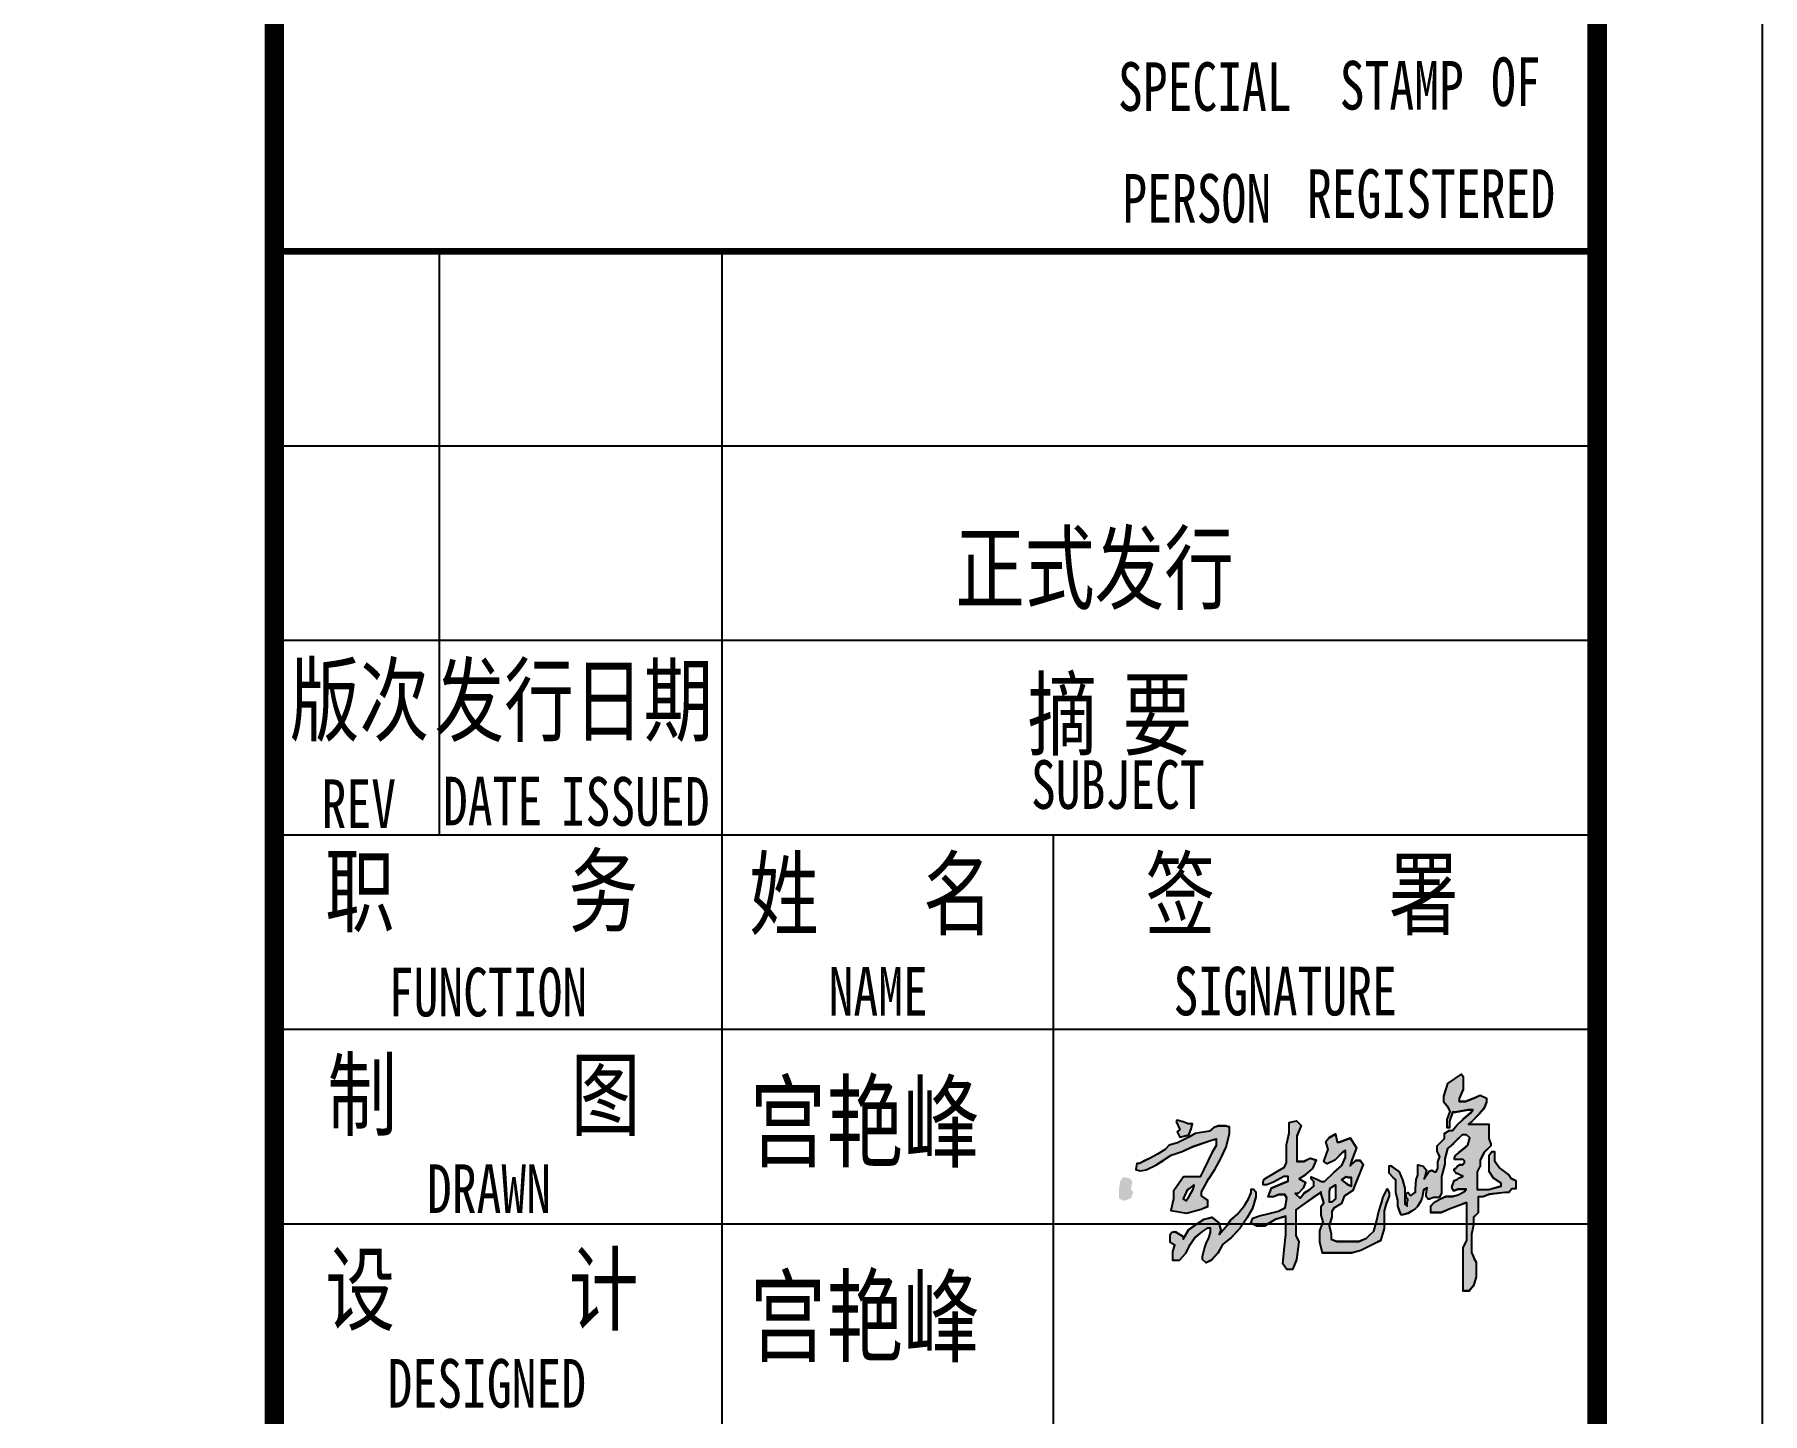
# Model space of a CAD drawing. Extents: x -46552 to 500351, y 55470 to 139570.
# Drawn here: x 489902 to 500351, y 87624 to 95962 of the extents above; entities that cross this region are included whole.
import ezdxf

# ---------------------------------------------------------------- set-up
doc = ezdxf.new("R2010")
doc.units = 0
doc.header["$LTSCALE"] = 1000
doc.header["$MEASUREMENT"] = 0
doc.layers.add('TK', color=126, linetype='Continuous')
doc.layers.add('TWT_TITLE', color=7, linetype='Continuous')
doc.styles.add('-宋体', font='', dxfattribs={"width": 0.8})
doc.styles.get('-宋体').set_extended_font_data('SimSun')

# ---------------------------------------------------------------- blocks, each defined once
blk = doc.blocks.new('sfsf')
for points in [[(196825, 257747), (196814, 257739), (196814, 257716), (196823, 257704), (196819, 257686), (196819, 257665), (196805, 257677), (196805, 257714), (196805, 257773), (196791, 257824), (196771, 257872), (196720, 257910), (196711, 257909), (196711, 257864), (196736, 257838), (196751, 257823), (196751, 257815), (196751, 257769), (196751, 257748), (196764, 257701), (196764, 257667), (196776, 257631), (196784, 257612), (196794, 257612), (196825, 257621), (196850, 257636), (196870, 257651), (196882, 257663), (196900, 257692), (196911, 257718), (196919, 257762), (196941, 257777), (196934, 257737), (196934, 257723), (196947, 257708), (196954, 257708), (196980, 257718), (196997, 257718), (197013, 257718), (197021, 257731), (197028, 257741), (197028, 257770), (197028, 257803), (197028, 257844), (197038, 257881), (197048, 257920), (197048, 257952), (197064, 258012), (197083, 258030), (197101, 258045), (197117, 258061), (197152, 258096), (197178, 258096), (197199, 258078), (197186, 258034), (197175, 258023), (197132, 257988), (197115, 257973), (197106, 257959), (197106, 257947), (197125, 257947), (197143, 257947), (197158, 257947), (197167, 257939), (197167, 257929), (197154, 257916), (197138, 257916), (197124, 257908), (197114, 257895), (197105, 257888), (197105, 257879), (197116, 257862), (197123, 257862), (197139, 257854), (197157, 257845), (197137, 257836), (197125, 257828), (197105, 257819), (197090, 257780), (197100, 257758), (197107, 257758), (197129, 257767), (197147, 257767), (197156, 257767), (197177, 257767), (197167, 257753), (197129, 257733), (197093, 257724), (197053, 257724), (197017, 257707), (196985, 257689), (196962, 257666), (196962, 257625), (196982, 257625), (197025, 257625), (197083, 257651), (197134, 257670), (197181, 257687), (197181, 257615), (197181, 257513), (197181, 257458), (197159, 257415), (197159, 257360), (197159, 257325), (197159, 257284), (197159, 257197), (197159, 257152), (197175, 257152), (197194, 257152), (197220, 257184), (197237, 257238), (197237, 257327), (197225, 257346), (197217, 257367), (197208, 257385), (197208, 257413), (197208, 257442), (197208, 257494), (197220, 257552), (197220, 257597), (197249, 257624), (197249, 257707), (197249, 257722), (197278, 257722), (197317, 257736), (197411, 257748), (197435, 257748), (197452, 257770), (197477, 257770), (197477, 257807), (197477, 257820), (197448, 257833), (197436, 257851), (197406, 257875), (197382, 257893), (197369, 257911), (197347, 257940), (197347, 257995), (197331, 257995), (197316, 257973), (197316, 257936), (197316, 257873), (197341, 257834), (197388, 257804), (197388, 257787), (197314, 257765), (197265, 257765), (197244, 257765), (197244, 257795), (197244, 257805), (197244, 257833), (197244, 257872), (197261, 257909), (197261, 257944), (197285, 257990), (197325, 258030), (197325, 258041), (197313, 258074), (197313, 258104), (197313, 258117), (197313, 258146), (197313, 258161), (197262, 258161), (197216, 258161), (197190, 258161), (197212, 258180), (197257, 258224), (197284, 258254), (197299, 258295), (197299, 258318), (197261, 258337), (197230, 258321), (197173, 258299), (197135, 258299), (197135, 258316), (197159, 258371), (197159, 258449), (197149, 258464), (197065, 258407), (197042, 258329), (197042, 258294), (197069, 258258), (197080, 258237), (197061, 258189), (197061, 258139), (197076, 258139), (197076, 258180), (197094, 258232), (197110, 258232), (197186, 258246), (197217, 258246), (197203, 258228), (197158, 258190), (197122, 258157), (197094, 258122), (197073, 258122), (197046, 258105), (197046, 258074), (197001, 258030), (197001, 257996), (197017, 257965), (197006, 257933), (197006, 257895), (196996, 257872), (196988, 257872), (196968, 257881), (196952, 257876), (196941, 257858), (196922, 257830), (196928, 257847), (196936, 257882), (196917, 257907), (196884, 257915), (196884, 257885), (196884, 257852), (196875, 257825), (196870, 257772), (196870, 257749), (196841, 257727)], [(196825, 257748), (196814, 257739), (196814, 257717), (196823, 257705), (196819, 257687), (196819, 257666), (196805, 257678), (196805, 257714), (196805, 257774), (196791, 257825), (196771, 257873), (196720, 257911), (196711, 257910), (196711, 257865), (196736, 257838), (196751, 257824), (196751, 257816), (196751, 257769), (196751, 257749), (196764, 257702), (196764, 257667), (196776, 257632), (196784, 257613), (196794, 257613), (196825, 257622), (196850, 257637), (196870, 257652), (196882, 257664), (196900, 257693), (196911, 257718), (196919, 257763), (196941, 257777), (196934, 257737), (196934, 257724), (196947, 257708), (196954, 257708), (196980, 257718), (196997, 257718), (197013, 257718), (197021, 257732), (197028, 257742), (197028, 257770), (197028, 257803), (197028, 257845), (197038, 257882), (197048, 257921), (197048, 257953), (197064, 258013), (197083, 258031), (197101, 258046), (197117, 258062), (197152, 258097), (197178, 258097), (197199, 258078), (197186, 258035), (197175, 258024), (197132, 257989), (197115, 257974), (197106, 257959), (197106, 257948), (197125, 257948), (197143, 257948), (197158, 257948), (197167, 257939), (197167, 257929), (197154, 257917), (197138, 257917), (197124, 257908), (197114, 257896), (197105, 257888), (197105, 257879), (197116, 257863), (197123, 257863), (197139, 257855), (197157, 257846), (197137, 257837), (197125, 257828), (197105, 257820), (197090, 257781), (197100, 257759), (197107, 257759), (197129, 257768), (197147, 257768), (197156, 257768), (197177, 257768), (197167, 257753), (197129, 257734), (197093, 257725), (197053, 257725), (197017, 257708), (196985, 257689), (196962, 257667), (196962, 257626), (196982, 257626), (197025, 257626), (197083, 257652), (197134, 257670), (197181, 257688), (197181, 257616), (197181, 257514), (197181, 257458), (197159, 257416), (197159, 257360), (197159, 257325), (197159, 257285), (197159, 257198), (197159, 257153), (197175, 257153), (197194, 257153), (197220, 257185), (197237, 257238), (197237, 257328), (197225, 257347), (197217, 257368), (197208, 257385), (197208, 257413), (197208, 257442), (197208, 257495), (197220, 257553), (197220, 257598), (197249, 257625), (197249, 257708), (197249, 257722), (197278, 257722), (197317, 257737), (197411, 257748), (197435, 257748), (197452, 257771), (197477, 257771), (197477, 257807), (197477, 257820), (197448, 257834), (197436, 257852), (197406, 257875), (197382, 257894), (197369, 257912), (197347, 257941), (197347, 257996), (197331, 257996), (197316, 257974), (197316, 257937), (197316, 257874), (197341, 257835), (197388, 257805), (197388, 257788), (197314, 257765), (197265, 257765), (197244, 257765), (197244, 257796), (197244, 257806), (197244, 257834), (197244, 257873), (197261, 257909), (197261, 257945), (197285, 257991), (197325, 258031), (197325, 258042), (197313, 258074), (197313, 258104), (197313, 258118), (197313, 258146), (197313, 258162), (197262, 258162), (197216, 258162), (197190, 258162), (197212, 258180), (197257, 258225), (197284, 258255), (197299, 258296), (197299, 258319), (197261, 258337), (197230, 258322), (197173, 258300), (197135, 258300), (197135, 258317), (197159, 258372), (197159, 258449), (197149, 258464), (197065, 258408), (197042, 258330), (197042, 258294), (197069, 258259), (197080, 258238), (197061, 258190), (197061, 258140), (197076, 258140), (197076, 258180), (197094, 258233), (197110, 258233), (197186, 258247), (197217, 258247), (197203, 258229), (197158, 258191), (197122, 258158), (197094, 258123), (197073, 258123), (197046, 258106), (197046, 258074), (197001, 258031), (197001, 257997), (197017, 257966), (197006, 257933), (197006, 257895), (196996, 257872), (196988, 257872), (196968, 257882), (196952, 257877), (196941, 257859), (196922, 257831), (196928, 257848), (196936, 257883), (196917, 257908), (196884, 257915), (196884, 257886), (196884, 257852), (196875, 257826), (196870, 257773), (196870, 257750), (196841, 257728)]]:
    blk.add_hatch(color=1).paths.add_polyline_path(points)
h = blk.add_hatch(color=1)
h.paths.add_polyline_path([(195446, 258129), (195429, 258115), (195446, 258082), (195500, 258096), (195513, 258132), (195522, 258163), (195495, 258163), (195465, 258176), (195427, 258186), (195422, 258178)])
h.paths.add_polyline_path([(195430, 258049), (195380, 258035), (195356, 258008), (195310, 257980), (195262, 257954), (195230, 257939), (195201, 257923), (195185, 257923), (195179, 257887), (195206, 257879), (195242, 257885), (195300, 257914), (195347, 257943), (195393, 257974), (195459, 257995), (195522, 258026), (195630, 258063), (195664, 258072), (195664, 258032), (195640, 257992), (195591, 257887), (195569, 257843), (195523, 257843), (195467, 257843), (195440, 257803), (195407, 257756), (195407, 257709), (195390, 257640), (195486, 257623), (195575, 257648), (195614, 257665), (195614, 257701), (195577, 257728), (195577, 257752), (195596, 257789), (195619, 257830), (195656, 257887), (195693, 257954), (195726, 258024), (195746, 258102), (195746, 258144), (195721, 258151), (195679, 258151), (195651, 258141), (195625, 258119), (195538, 258105), (195500, 258083)])
h.paths.add_polyline_path([(195531, 257792), (195525, 257769), (195503, 257729), (195484, 257699), (195465, 257710), (195489, 257763), (195523, 257789)], flags=16)
h = blk.add_hatch(color=1)
h.paths.add_polyline_path([(195446, 258128), (195429, 258114), (195446, 258082), (195500, 258095), (195513, 258132), (195522, 258163), (195495, 258163), (195465, 258176), (195427, 258185), (195422, 258177)])
h.paths.add_polyline_path([(195430, 258048), (195380, 258034), (195356, 258008), (195310, 257979), (195262, 257953), (195230, 257938), (195201, 257923), (195185, 257923), (195179, 257887), (195206, 257878), (195242, 257884), (195300, 257913), (195347, 257942), (195393, 257973), (195459, 257995), (195522, 258025), (195630, 258062), (195664, 258071), (195664, 258031), (195640, 257991), (195591, 257887), (195569, 257842), (195523, 257842), (195467, 257842), (195440, 257803), (195407, 257756), (195407, 257709), (195390, 257639), (195486, 257622), (195575, 257648), (195614, 257664), (195614, 257700), (195577, 257727), (195577, 257751), (195596, 257788), (195619, 257829), (195656, 257887), (195693, 257953), (195726, 258023), (195746, 258102), (195746, 258143), (195721, 258150), (195679, 258150), (195651, 258140), (195625, 258118), (195538, 258104), (195500, 258082)])
h.paths.add_polyline_path([(195531, 257791), (195525, 257768), (195503, 257728), (195484, 257698), (195465, 257710), (195489, 257762), (195523, 257788)], flags=16)
h = blk.add_hatch(color=1)
h.paths.add_polyline_path([(196100, 257817), (196066, 257803), (196000, 257775), (195979, 257721), (196012, 257721), (196044, 257734), (196080, 257734), (196092, 257714), (196083, 257656), (196042, 257634), (195986, 257620), (195926, 257607), (195887, 257592), (195875, 257562), (195910, 257545), (195957, 257545), (196021, 257584), (196086, 257603), (196086, 257566), (196086, 257493), (196077, 257402), (196067, 257316), (196092, 257282), (196126, 257282), (196150, 257341), (196165, 257449), (196147, 257486), (196147, 257522), (196147, 257549), (196147, 257563), (196147, 257605), (196147, 257643), (196182, 257669), (196250, 257716), (196300, 257750), (196300, 257738), (196316, 257686), (196299, 257664), (196299, 257645), (196299, 257610), (196312, 257570), (196291, 257516), (196291, 257445), (196308, 257381), (196341, 257381), (196405, 257381), (196483, 257381), (196539, 257397), (196621, 257437), (196658, 257456), (196680, 257531), (196680, 257582), (196680, 257637), (196693, 257680), (196710, 257725), (196710, 257748), (196699, 257770), (196674, 257720), (196664, 257684), (196647, 257626), (196636, 257579), (196618, 257514), (196592, 257490), (196573, 257472), (196528, 257452), (196474, 257452), (196421, 257452), (196395, 257452), (196361, 257466), (196361, 257498), (196348, 257547), (196365, 257601), (196365, 257632), (196377, 257653), (196423, 257681), (196439, 257725), (196492, 257759), (196505, 257797), (196534, 257866), (196554, 257918), (196535, 257942), (196509, 257942), (196476, 257910), (196486, 257944), (196513, 258017), (196476, 258077), (196411, 258053), (196396, 258053), (196387, 258101), (196349, 258079), (196328, 258057), (196343, 258007), (196334, 257987), (196316, 257935), (196337, 257922), (196382, 257943), (196429, 257990), (196447, 258001), (196447, 257960), (196425, 257911), (196376, 257869), (196319, 257814), (196301, 257814), (196278, 257826), (196240, 257842), (196240, 257830), (196256, 257813), (196256, 257787), (196231, 257765), (196197, 257744), (196173, 257713), (196142, 257741), (196161, 257741), (196191, 257775), (196205, 257809), (196166, 257830), (196206, 257855), (196248, 257893), (196270, 257944), (196233, 257955), (196194, 257936), (196153, 257936), (196153, 258016), (196153, 258089), (196179, 258153), (196150, 258181), (196106, 258171), (196106, 258107), (196091, 258036), (196091, 257929), (196078, 257901), (196040, 257878), (195956, 257828), (195950, 257813), (195950, 257795), (195971, 257795), (196012, 257810), (196073, 257844), (196100, 257844)])
h.paths.add_polyline_path([(196355, 257775), (196387, 257794), (196387, 257764), (196387, 257709), (196363, 257690), (196350, 257690), (196350, 257712), (196350, 257754)], flags=16)
h.paths.add_polyline_path([(196422, 257824), (196451, 257841), (196468, 257837), (196484, 257837), (196484, 257821), (196484, 257787), (196454, 257799)], flags=16)
h = blk.add_hatch(color=1)
h.paths.add_polyline_path([(196100, 257818), (196066, 257804), (196000, 257776), (195979, 257722), (196012, 257722), (196044, 257735), (196080, 257735), (196092, 257715), (196083, 257657), (196042, 257635), (195986, 257621), (195926, 257607), (195887, 257593), (195875, 257563), (195910, 257546), (195957, 257546), (196021, 257584), (196086, 257604), (196086, 257566), (196086, 257494), (196077, 257402), (196067, 257317), (196092, 257283), (196126, 257283), (196150, 257342), (196165, 257449), (196147, 257487), (196147, 257523), (196147, 257549), (196147, 257564), (196147, 257606), (196147, 257643), (196182, 257670), (196250, 257717), (196300, 257751), (196300, 257739), (196316, 257687), (196299, 257665), (196299, 257646), (196299, 257611), (196312, 257571), (196291, 257517), (196291, 257446), (196308, 257382), (196341, 257382), (196405, 257382), (196483, 257382), (196539, 257398), (196621, 257437), (196658, 257457), (196680, 257531), (196680, 257583), (196680, 257637), (196693, 257681), (196710, 257725), (196710, 257748), (196699, 257771), (196674, 257721), (196664, 257684), (196647, 257627), (196636, 257580), (196618, 257515), (196592, 257490), (196573, 257472), (196528, 257453), (196474, 257453), (196421, 257453), (196395, 257453), (196361, 257466), (196361, 257499), (196348, 257548), (196365, 257601), (196365, 257633), (196377, 257654), (196423, 257681), (196439, 257726), (196492, 257760), (196505, 257798), (196534, 257867), (196554, 257919), (196535, 257943), (196509, 257943), (196476, 257910), (196486, 257945), (196513, 258018), (196476, 258078), (196411, 258054), (196396, 258054), (196387, 258102), (196349, 258080), (196328, 258057), (196343, 258008), (196334, 257987), (196316, 257936), (196337, 257922), (196382, 257944), (196429, 257991), (196447, 258002), (196447, 257961), (196425, 257911), (196376, 257869), (196319, 257815), (196301, 257815), (196278, 257827), (196240, 257843), (196240, 257831), (196256, 257814), (196256, 257787), (196231, 257766), (196197, 257745), (196173, 257714), (196142, 257742), (196161, 257742), (196191, 257775), (196205, 257810), (196166, 257831), (196206, 257856), (196248, 257893), (196270, 257945), (196233, 257956), (196194, 257937), (196153, 257937), (196153, 258016), (196153, 258090), (196179, 258154), (196150, 258181), (196106, 258172), (196106, 258108), (196091, 258037), (196091, 257930), (196078, 257902), (196040, 257879), (195956, 257828), (195950, 257813), (195950, 257795), (195971, 257795), (196012, 257811), (196073, 257845), (196100, 257845)])
h.paths.add_polyline_path([(196355, 257776), (196387, 257795), (196387, 257765), (196387, 257710), (196363, 257690), (196350, 257690), (196350, 257713), (196350, 257755)], flags=16)
h.paths.add_polyline_path([(196422, 257825), (196451, 257842), (196468, 257838), (196484, 257838), (196484, 257822), (196484, 257787), (196454, 257800)], flags=16)
h = blk.add_hatch(color=1)
h.paths.add_polyline_path([(195149, 257768), (195158, 257812), (195144, 257833), (195114, 257838), (195102, 257840), (195086, 257819), (195077, 257770), (195077, 257713), (195105, 257697), (195150, 257712), (195163, 257748)])
h.paths.add_polyline_path([(195465, 257466), (195465, 257482), (195417, 257510), (195397, 257507), (195387, 257493), (195387, 257445), (195415, 257430), (195402, 257391), (195402, 257336), (195442, 257336), (195479, 257378), (195500, 257420), (195540, 257478), (195580, 257512), (195610, 257532), (195631, 257532), (195631, 257506), (195620, 257473), (195605, 257439), (195593, 257403), (195582, 257361), (195582, 257343), (195604, 257322), (195635, 257337), (195674, 257381), (195705, 257435), (195756, 257474), (195808, 257530), (195850, 257593), (195884, 257652), (195905, 257720), (195905, 257751), (195890, 257768), (195877, 257768), (195877, 257746), (195860, 257709), (195837, 257669), (195793, 257616), (195752, 257579), (195734, 257551), (195682, 257493), (195692, 257519), (195680, 257564), (195638, 257597), (195592, 257587), (195540, 257551), (195497, 257521)])
h = blk.add_hatch(color=1)
h.paths.add_polyline_path([(195149, 257769), (195158, 257812), (195144, 257833), (195114, 257839), (195102, 257840), (195086, 257820), (195077, 257771), (195077, 257713), (195105, 257698), (195150, 257713), (195163, 257749)])
h.paths.add_polyline_path([(195465, 257466), (195465, 257482), (195417, 257511), (195397, 257508), (195387, 257494), (195387, 257446), (195415, 257430), (195402, 257391), (195402, 257337), (195442, 257337), (195479, 257378), (195500, 257421), (195540, 257479), (195580, 257512), (195610, 257533), (195631, 257533), (195631, 257506), (195620, 257474), (195605, 257440), (195593, 257404), (195582, 257361), (195582, 257343), (195604, 257323), (195635, 257338), (195674, 257382), (195705, 257436), (195756, 257475), (195808, 257531), (195850, 257593), (195884, 257653), (195905, 257721), (195905, 257752), (195890, 257769), (195877, 257769), (195877, 257747), (195860, 257710), (195837, 257670), (195793, 257616), (195752, 257580), (195734, 257552), (195682, 257494), (195692, 257520), (195680, 257564), (195638, 257598), (195592, 257587), (195540, 257552), (195497, 257522)])
at = {"color": 1}
for points in [[(196720, 257910), (196771, 257872), (196791, 257824), (196805, 257773), (196805, 257714), (196805, 257677), (196819, 257665), (196819, 257686), (196823, 257704), (196814, 257716), (196814, 257739), (196825, 257747), (196838, 257731), (196846, 257731), (196870, 257749), (196870, 257772), (196875, 257825), (196884, 257852), (196884, 257885), (196884, 257915), (196917, 257907), (196936, 257882), (196928, 257847), (196922, 257830), (196941, 257858), (196952, 257876), (196968, 257881), (196988, 257872), (196996, 257872), (197006, 257895), (197006, 257933), (197017, 257965), (197001, 257996), (197001, 258030), (197046, 258074), (197046, 258105), (197073, 258122), (197094, 258122), (197122, 258157), (197158, 258190), (197203, 258228), (197217, 258246), (197186, 258246), (197110, 258232), (197094, 258232), (197076, 258180), (197076, 258139), (197061, 258139), (197061, 258139), (197061, 258189), (197080, 258237), (197069, 258258), (197042, 258294), (197042, 258329), (197065, 258407), (197149, 258464), (197159, 258449), (197159, 258371), (197135, 258316), (197135, 258299), (197173, 258299), (197230, 258321), (197261, 258337), (197299, 258318), (197299, 258295), (197284, 258254), (197257, 258224), (197212, 258180), (197190, 258161), (197216, 258161), (197262, 258161), (197313, 258161), (197313, 258146), (197313, 258117), (197313, 258104), (197313, 258074), (197325, 258041), (197325, 258030), (197285, 257990), (197261, 257944), (197261, 257909), (197244, 257872), (197244, 257833), (197244, 257805), (197244, 257795), (197244, 257765), (197265, 257765), (197314, 257765), (197388, 257787), (197388, 257804), (197341, 257834), (197316, 257873), (197316, 257936), (197316, 257973), (197331, 257995), (197347, 257995), (197347, 257940), (197369, 257911), (197382, 257893), (197406, 257875), (197436, 257851), (197448, 257833), (197477, 257820), (197477, 257807), (197477, 257807), (197477, 257770), (197452, 257770), (197435, 257748), (197411, 257748), (197317, 257736), (197278, 257722), (197249, 257722), (197249, 257707), (197249, 257624), (197220, 257597), (197220, 257552), (197208, 257494), (197208, 257442), (197208, 257413), (197208, 257385), (197217, 257367), (197225, 257346), (197237, 257327), (197237, 257238), (197220, 257184), (197194, 257152), (197175, 257152), (197159, 257152), (197159, 257197), (197159, 257284), (197159, 257325), (197159, 257360), (197159, 257415), (197181, 257458), (197181, 257513), (197181, 257615), (197181, 257684), (197173, 257684), (197134, 257670), (197083, 257651), (197025, 257625), (196982, 257625), (196962, 257625), (196962, 257666), (196985, 257689), (197017, 257707), (197053, 257724), (197093, 257724), (197129, 257733), (197167, 257753), (197177, 257767), (197156, 257767), (197147, 257767), (197129, 257767), (197107, 257758), (197100, 257758), (197090, 257780), (197105, 257819), (197125, 257828), (197137, 257836), (197157, 257845), (197139, 257854), (197123, 257862), (197123, 257862), (197116, 257862), (197105, 257879), (197105, 257888), (197114, 257895), (197124, 257908), (197138, 257916), (197154, 257916), (197167, 257929), (197167, 257929), (197167, 257939), (197158, 257947), (197143, 257947), (197125, 257947), (197106, 257947), (197106, 257959), (197115, 257973), (197132, 257988), (197175, 258023), (197186, 258034), (197199, 258078), (197178, 258096), (197152, 258096), (197117, 258061), (197101, 258045), (197083, 258030), (197064, 258012), (197048, 257952), (197048, 257920), (197038, 257881), (197028, 257844), (197028, 257803), (197028, 257770), (197028, 257741), (197021, 257731), (197013, 257718), (197013, 257718), (196997, 257718), (196980, 257718), (196954, 257708), (196947, 257708), (196934, 257723), (196934, 257737), (196941, 257777), (196919, 257762), (196911, 257718), (196900, 257692), (196882, 257663), (196870, 257651), (196850, 257636), (196825, 257621), (196794, 257612), (196784, 257612), (196776, 257631), (196764, 257667), (196764, 257701), (196751, 257748), (196751, 257769), (196751, 257815), (196751, 257823), (196736, 257838), (196711, 257864), (196711, 257909), (196720, 257910)], [(196720, 257911), (196771, 257873), (196791, 257825), (196805, 257774), (196805, 257714), (196805, 257678), (196819, 257666), (196819, 257687), (196823, 257705), (196814, 257717), (196814, 257739), (196825, 257748), (196838, 257732), (196846, 257732), (196870, 257750), (196870, 257773), (196875, 257826), (196884, 257852), (196884, 257886), (196884, 257915), (196917, 257908), (196936, 257883), (196928, 257848), (196922, 257831), (196941, 257859), (196952, 257877), (196968, 257882), (196988, 257872), (196996, 257872), (197006, 257895), (197006, 257933), (197017, 257966), (197001, 257997), (197001, 258031), (197046, 258074), (197046, 258106), (197073, 258123), (197094, 258123), (197122, 258158), (197158, 258191), (197203, 258229), (197217, 258247), (197186, 258247), (197110, 258233), (197094, 258233), (197076, 258180), (197076, 258140), (197061, 258140), (197061, 258140), (197061, 258190), (197080, 258238), (197069, 258259), (197042, 258294), (197042, 258330), (197065, 258408), (197149, 258464), (197159, 258449), (197159, 258372), (197135, 258317), (197135, 258300), (197173, 258300), (197230, 258322), (197261, 258337), (197299, 258319), (197299, 258296), (197284, 258255), (197257, 258225), (197212, 258180), (197190, 258162), (197216, 258162), (197262, 258162), (197313, 258162), (197313, 258146), (197313, 258118), (197313, 258104), (197313, 258074), (197325, 258042), (197325, 258031), (197285, 257991), (197261, 257945), (197261, 257909), (197244, 257873), (197244, 257834), (197244, 257806), (197244, 257796), (197244, 257765), (197265, 257765), (197314, 257765), (197388, 257788), (197388, 257805), (197341, 257835), (197316, 257874), (197316, 257937), (197316, 257974), (197331, 257996), (197347, 257996), (197347, 257941), (197369, 257912), (197382, 257894), (197406, 257875), (197436, 257852), (197448, 257834), (197477, 257820), (197477, 257807), (197477, 257807), (197477, 257771), (197452, 257771), (197435, 257748), (197411, 257748), (197317, 257737), (197278, 257722), (197249, 257722), (197249, 257708), (197249, 257625), (197220, 257598), (197220, 257553), (197208, 257495), (197208, 257442), (197208, 257413), (197208, 257385), (197217, 257368), (197225, 257347), (197237, 257328), (197237, 257238), (197220, 257185), (197194, 257153), (197175, 257153), (197159, 257153), (197159, 257198), (197159, 257285), (197159, 257325), (197159, 257360), (197159, 257416), (197181, 257458), (197181, 257514), (197181, 257616), (197181, 257685), (197173, 257685), (197134, 257670), (197083, 257652), (197025, 257626), (196982, 257626), (196962, 257626), (196962, 257667), (196985, 257689), (197017, 257708), (197053, 257725), (197093, 257725), (197129, 257734), (197167, 257753), (197177, 257768), (197156, 257768), (197147, 257768), (197129, 257768), (197107, 257759), (197100, 257759), (197090, 257781), (197105, 257820), (197125, 257828), (197137, 257837), (197157, 257846), (197139, 257855), (197123, 257863), (197123, 257863), (197116, 257863), (197105, 257879), (197105, 257888), (197114, 257896), (197124, 257908), (197138, 257917), (197154, 257917), (197167, 257929), (197167, 257929), (197167, 257939), (197158, 257948), (197143, 257948), (197125, 257948), (197106, 257948), (197106, 257959), (197115, 257974), (197132, 257989), (197175, 258024), (197186, 258035), (197199, 258078), (197178, 258097), (197152, 258097), (197117, 258062), (197101, 258046), (197083, 258031), (197064, 258013), (197048, 257953), (197048, 257921), (197038, 257882), (197028, 257845), (197028, 257803), (197028, 257770), (197028, 257742), (197021, 257732), (197013, 257718), (197013, 257718), (196997, 257718), (196980, 257718), (196954, 257708), (196947, 257708), (196934, 257724), (196934, 257737), (196941, 257777), (196919, 257763), (196911, 257718), (196900, 257693), (196882, 257664), (196870, 257652), (196850, 257637), (196825, 257622), (196794, 257613), (196784, 257613), (196776, 257632), (196764, 257667), (196764, 257702), (196751, 257749), (196751, 257769), (196751, 257816), (196751, 257824), (196736, 257838), (196711, 257865), (196711, 257910), (196720, 257911)], [(195185, 257926), (195179, 257887), (195206, 257879), (195242, 257885), (195300, 257914), (195347, 257943), (195393, 257974), (195459, 257995), (195522, 258026), (195630, 258063), (195664, 258072), (195664, 258032), (195640, 257992), (195591, 257887), (195569, 257843), (195523, 257843), (195467, 257843), (195440, 257803), (195407, 257756), (195407, 257709), (195390, 257640), (195486, 257623), (195575, 257648), (195614, 257665), (195614, 257701), (195577, 257728), (195577, 257752), (195596, 257789), (195619, 257830), (195656, 257887), (195693, 257954), (195726, 258024), (195746, 258102), (195746, 258144), (195721, 258151), (195679, 258151), (195651, 258141), (195625, 258119), (195538, 258105), (195500, 258083), (195430, 258049), (195380, 258035), (195356, 258008), (195310, 257980), (195262, 257954), (195230, 257939), (195201, 257923), (195185, 257923)], [(195185, 257925), (195179, 257887), (195206, 257878), (195242, 257884), (195300, 257913), (195347, 257942), (195393, 257973), (195459, 257995), (195522, 258025), (195630, 258062), (195664, 258071), (195664, 258031), (195640, 257991), (195591, 257887), (195569, 257842), (195523, 257842), (195467, 257842), (195440, 257803), (195407, 257756), (195407, 257709), (195390, 257639), (195486, 257622), (195575, 257648), (195614, 257664), (195614, 257700), (195577, 257727), (195577, 257751), (195596, 257788), (195619, 257829), (195656, 257887), (195693, 257953), (195726, 258023), (195746, 258102), (195746, 258143), (195721, 258150), (195679, 258150), (195651, 258140), (195625, 258118), (195538, 258104), (195500, 258082), (195430, 258048), (195380, 258034), (195356, 258008), (195310, 257979), (195262, 257953), (195230, 257938), (195201, 257923), (195185, 257923)], [(195422, 258178), (195446, 258129), (195429, 258115), (195446, 258082), (195500, 258096), (195513, 258132), (195522, 258163), (195495, 258163), (195465, 258176), (195427, 258186), (195422, 258178)], [(195422, 258177), (195446, 258128), (195429, 258114), (195446, 258082), (195500, 258095), (195513, 258132), (195522, 258163), (195495, 258163), (195465, 258176), (195427, 258185), (195422, 258177)], [(195956, 257828), (196040, 257878), (196078, 257901), (196091, 257929), (196091, 258036), (196106, 258107), (196106, 258171), (196150, 258181), (196179, 258153), (196153, 258089), (196153, 258016), (196153, 257936), (196194, 257936), (196233, 257955), (196270, 257944), (196248, 257893), (196206, 257855), (196166, 257830), (196205, 257809), (196191, 257775), (196161, 257741), (196142, 257741), (196173, 257713), (196197, 257744), (196231, 257765), (196256, 257787), (196256, 257813), (196240, 257830), (196240, 257842), (196278, 257826), (196301, 257814), (196319, 257814), (196376, 257869), (196425, 257911), (196447, 257960), (196447, 258001), (196429, 257990), (196382, 257943), (196337, 257922), (196316, 257935), (196334, 257987), (196343, 258007), (196328, 258057), (196349, 258079), (196387, 258101), (196396, 258053), (196411, 258053), (196476, 258077), (196513, 258017), (196486, 257944), (196476, 257910), (196509, 257942), (196535, 257942), (196554, 257918), (196534, 257866), (196505, 257797), (196492, 257759), (196439, 257725), (196423, 257681), (196377, 257653), (196365, 257632), (196365, 257601), (196348, 257547), (196361, 257498), (196361, 257466), (196395, 257452), (196421, 257452), (196474, 257452), (196528, 257452), (196573, 257472), (196592, 257490), (196618, 257514), (196636, 257579), (196647, 257626), (196664, 257684), (196674, 257720), (196699, 257770), (196710, 257748), (196710, 257725), (196693, 257680), (196680, 257637), (196680, 257582), (196680, 257531), (196658, 257456), (196621, 257437), (196539, 257397), (196483, 257381), (196405, 257381), (196341, 257381), (196308, 257381), (196291, 257445), (196291, 257516), (196312, 257570), (196299, 257610), (196299, 257645), (196299, 257664), (196316, 257686), (196300, 257738), (196300, 257750), (196250, 257716), (196182, 257669), (196147, 257643), (196147, 257605), (196147, 257563), (196147, 257549), (196147, 257522), (196147, 257486), (196165, 257449), (196150, 257341), (196126, 257282), (196092, 257282), (196067, 257316), (196077, 257402), (196086, 257493), (196086, 257566), (196086, 257603), (196021, 257584), (195957, 257545), (195910, 257545), (195875, 257562), (195887, 257592), (195926, 257607), (195986, 257620), (196042, 257634), (196083, 257656), (196092, 257714), (196080, 257734), (196044, 257734), (196012, 257721), (195979, 257721), (196000, 257775), (196066, 257803), (196100, 257817), (196100, 257844), (196073, 257844), (196012, 257810), (195971, 257795), (195950, 257795), (195950, 257813), (195956, 257828)], [(195956, 257828), (196040, 257879), (196078, 257902), (196091, 257930), (196091, 258037), (196106, 258108), (196106, 258172), (196150, 258181), (196179, 258154), (196153, 258090), (196153, 258016), (196153, 257937), (196194, 257937), (196233, 257956), (196270, 257945), (196248, 257893), (196206, 257856), (196166, 257831), (196205, 257810), (196191, 257775), (196161, 257742), (196142, 257742), (196173, 257714), (196197, 257745), (196231, 257766), (196256, 257787), (196256, 257814), (196240, 257831), (196240, 257843), (196278, 257827), (196301, 257815), (196319, 257815), (196376, 257869), (196425, 257911), (196447, 257961), (196447, 258002), (196429, 257991), (196382, 257944), (196337, 257922), (196316, 257936), (196334, 257987), (196343, 258008), (196328, 258057), (196349, 258080), (196387, 258102), (196396, 258054), (196411, 258054), (196476, 258078), (196513, 258018), (196486, 257945), (196476, 257910), (196509, 257943), (196535, 257943), (196554, 257919), (196534, 257867), (196505, 257798), (196492, 257760), (196439, 257726), (196423, 257681), (196377, 257654), (196365, 257633), (196365, 257601), (196348, 257548), (196361, 257499), (196361, 257466), (196395, 257453), (196421, 257453), (196474, 257453), (196528, 257453), (196573, 257472), (196592, 257490), (196618, 257515), (196636, 257580), (196647, 257627), (196664, 257684), (196674, 257721), (196699, 257771), (196710, 257748), (196710, 257725), (196693, 257681), (196680, 257637), (196680, 257583), (196680, 257531), (196658, 257457), (196621, 257437), (196539, 257398), (196483, 257382), (196405, 257382), (196341, 257382), (196308, 257382), (196291, 257446), (196291, 257517), (196312, 257571), (196299, 257611), (196299, 257646), (196299, 257665), (196316, 257687), (196300, 257739), (196300, 257751), (196250, 257717), (196182, 257670), (196147, 257643), (196147, 257606), (196147, 257564), (196147, 257549), (196147, 257523), (196147, 257487), (196165, 257449), (196150, 257342), (196126, 257283), (196092, 257283), (196067, 257317), (196077, 257402), (196086, 257494), (196086, 257566), (196086, 257604), (196021, 257584), (195957, 257546), (195910, 257546), (195875, 257563), (195887, 257593), (195926, 257607), (195986, 257621), (196042, 257635), (196083, 257657), (196092, 257715), (196080, 257735), (196044, 257735), (196012, 257722), (195979, 257722), (196000, 257776), (196066, 257804), (196100, 257818), (196100, 257845), (196073, 257845), (196012, 257811), (195971, 257795), (195950, 257795), (195950, 257813), (195956, 257828)], [(195523, 257789), (195489, 257763), (195465, 257710), (195484, 257699), (195503, 257729), (195525, 257769), (195531, 257792), (195523, 257789)], [(195523, 257788), (195489, 257762), (195465, 257710), (195484, 257698), (195503, 257728), (195525, 257768), (195531, 257791), (195523, 257788)], [(196355, 257776), (196387, 257795), (196387, 257765), (196387, 257710), (196363, 257690), (196350, 257690), (196350, 257713), (196350, 257755), (196355, 257776)], [(196355, 257775), (196387, 257794), (196387, 257764), (196387, 257709), (196363, 257690), (196350, 257690), (196350, 257712), (196350, 257754), (196355, 257775)], [(196451, 257842), (196422, 257825), (196454, 257800), (196484, 257787), (196484, 257822), (196484, 257838), (196468, 257838), (196451, 257842)], [(196451, 257841), (196422, 257824), (196454, 257799), (196484, 257787), (196484, 257821), (196484, 257837), (196468, 257837), (196451, 257841)], [(195417, 257511), (195465, 257482), (195465, 257466), (195497, 257522), (195540, 257552), (195592, 257587), (195638, 257598), (195680, 257564), (195692, 257520), (195682, 257494), (195734, 257552), (195752, 257580), (195793, 257616), (195837, 257670), (195860, 257710), (195877, 257747), (195877, 257769), (195890, 257769), (195905, 257752), (195905, 257721), (195884, 257653), (195850, 257593), (195808, 257531), (195756, 257475), (195705, 257436), (195674, 257382), (195635, 257338), (195604, 257323), (195582, 257343), (195582, 257361), (195593, 257404), (195605, 257440), (195620, 257474), (195631, 257506), (195631, 257533), (195610, 257533), (195580, 257512), (195540, 257479), (195500, 257421), (195479, 257378), (195442, 257337), (195402, 257337), (195402, 257391), (195415, 257430), (195387, 257446), (195387, 257494), (195397, 257508), (195417, 257511)], [(195417, 257510), (195465, 257482), (195465, 257466), (195497, 257521), (195540, 257551), (195592, 257587), (195638, 257597), (195680, 257564), (195692, 257519), (195682, 257493), (195734, 257551), (195752, 257579), (195793, 257616), (195837, 257669), (195860, 257709), (195877, 257746), (195877, 257768), (195890, 257768), (195905, 257751), (195905, 257720), (195884, 257652), (195850, 257593), (195808, 257530), (195756, 257474), (195705, 257435), (195674, 257381), (195635, 257337), (195604, 257322), (195582, 257343), (195582, 257361), (195593, 257403), (195605, 257439), (195620, 257473), (195631, 257506), (195631, 257532), (195610, 257532), (195580, 257512), (195540, 257478), (195500, 257420), (195479, 257378), (195442, 257336), (195402, 257336), (195402, 257391), (195415, 257430), (195387, 257445), (195387, 257493), (195397, 257507), (195417, 257510)]]:
    blk.add_lwpolyline(points, dxfattribs=at)
at = {"layer": 'TK'}
for p, q in [((189969, 236381), (189969, 283440)), ((189969, 263440), (197969, 263440)), ((190969, 259911), (190969, 263440)), ((192675, 263440), (192675, 249323)), ((189969, 262264), (197969, 262264)), ((189969, 261088), (197969, 261088)), ((189969, 259911), (197969, 259911)), ((194680, 259911), (194680, 249288)), ((189969, 258735), (197969, 258735)), ((189969, 257558), (197969, 257558))]:
    blk.add_line(p, q, dxfattribs=at)
at = {"layer": 'TK', "const_width": 118}
blk.add_lwpolyline([(189969, 293781), (197969, 293781), (197969, 236382), (189969, 236382)], close=True, dxfattribs=at)
at = {"layer": 'TK', "const_width": 40}
blk.add_lwpolyline([(189969, 263440), (197969, 263440)], dxfattribs=at)
at = {"layer": 'TK', "style": '-宋体', "width": 0.75}
for s, height, p in [('SPECIAL', 294.1, (195071, 264289)), ('STAMP', 294.1, (196412, 264297)), ('OF', 294.1, (197327, 264318)), ('PERSON', 294.1, (195097, 263613)), ('REGISTERED', 294.1, (196214, 263642)), ('正式发行', 411.8, (194087, 261318)), ('版次', 411.8, (190063, 260521)), ('发行日期', 411.8, (190938, 260519)), ('摘', 412, (194524, 260434)), ('要', 412, (195098, 260434)), ('SUBJECT', 294.1, (194545, 260068)), ('REV', 294.1, (190255, 259952)), ('DATE', 294.1, (190989, 259968)), ('ISSUED', 294.1, (191701, 259966)), ('职     务', 411.8, (190276, 259366)), ('姓   名', 411.8, (192841, 259348)), ('签     署', 411.8, (195237, 259347)), ('FUNCTION', 294.1, (190661, 258813)), ('NAME', 294.1, (193321, 258818)), ('SIGNATURE', 294.1, (195407, 258819)), ('制     图', 411.8, (190290, 258134)), ('宫艳峰', 453.8, (192843, 257948)), ('DRAWN', 294.1, (190892, 257624)), ('设     计', 411.8, (190278, 256957)), ('宫艳峰', 453.8, (192843, 256771)), ('DESIGNED', 294.1, (190654, 256447))]:
    blk.add_text(s, height=height, dxfattribs=at).set_placement(p)

msp = doc.modelspace()

# ---------------------------------------------------------------- linework, layer by layer
at = {"layer": 'TWT_TITLE'}
msp.add_lwpolyline([(416251, 66593), (500351, 66593), (500351, 125993), (416251, 125993)], close=True, dxfattribs=at)
at = {"layer": 'TWT_TITLE', "const_width": 100}
msp.add_lwpolyline([(418751, 67593), (499351, 67593), (499351, 124993), (418751, 124993)], close=True, dxfattribs=at)

# ---------------------------------------------------------------- block references
msp.add_blockref('sfsf', (301383, -168788))

doc.saveas('drawing.dxf')
